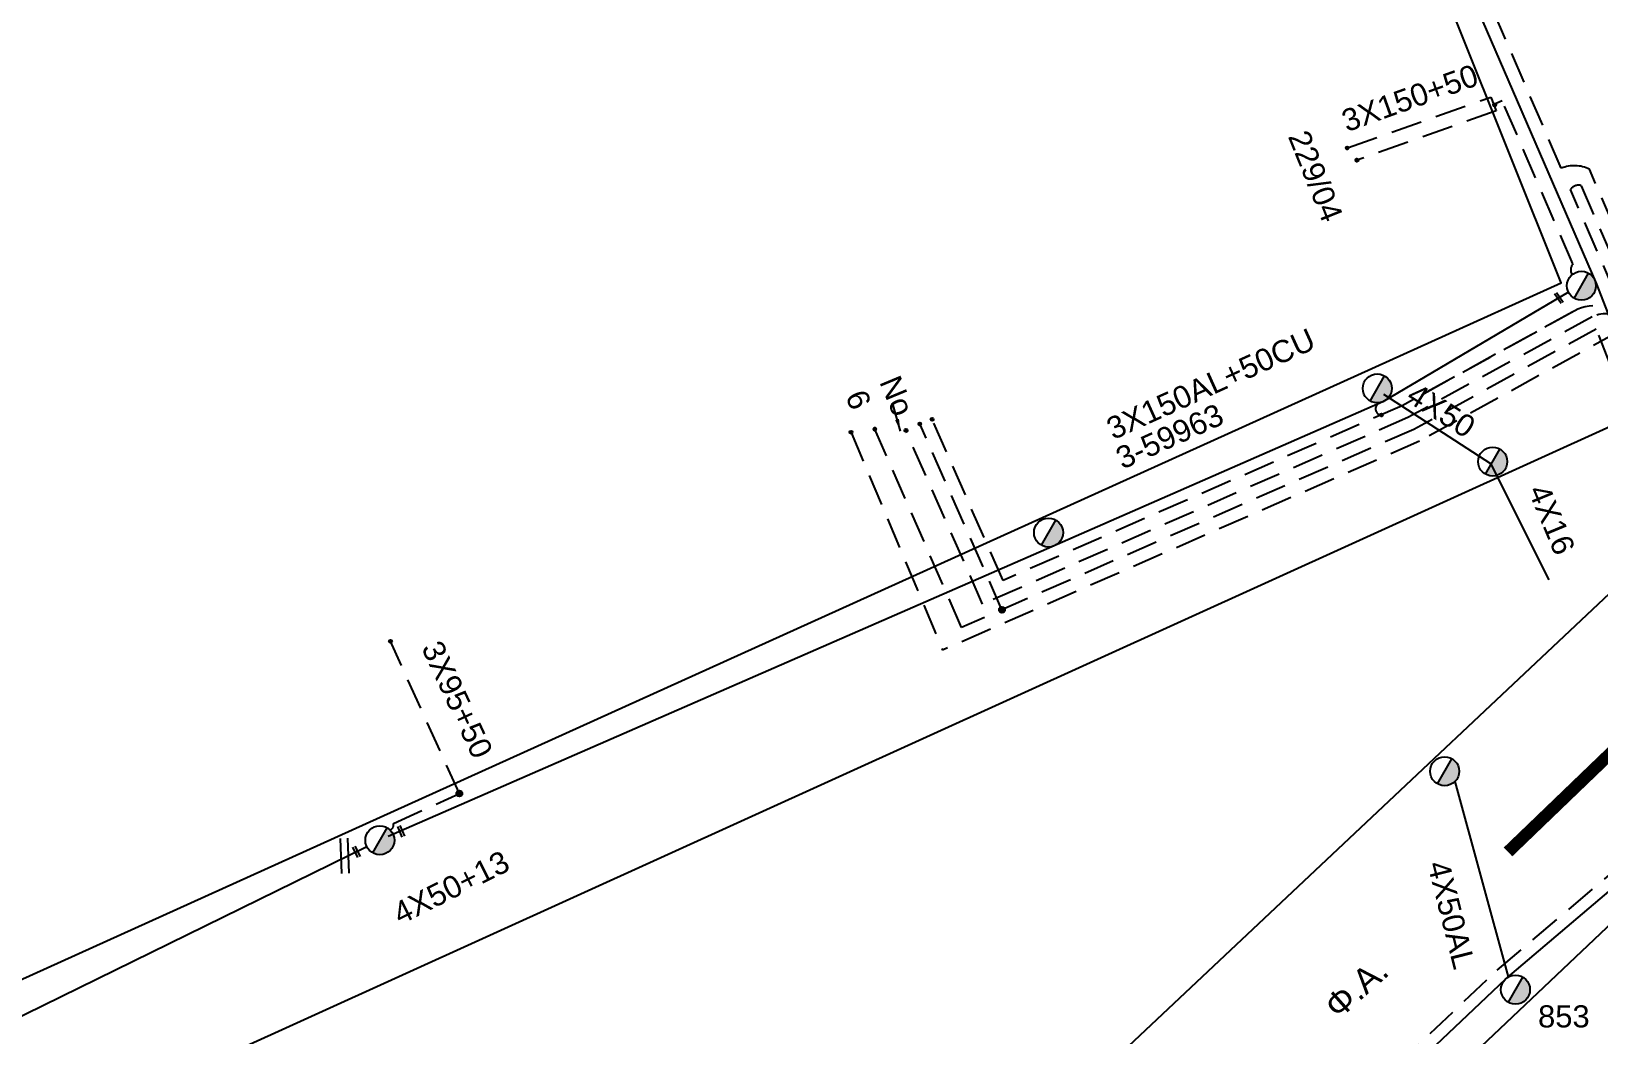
# Model space of a CAD drawing. Header units: millimetres. Extents: x 1421 to 13344, y 800 to 1949.
# Drawn here: x 12312.9 to 12440.4, y 1404.2 to 1485.8 of the extents above; entities that cross this region are included whole.
import ezdxf

# ---------------------------------------------------------------- set-up
doc = ezdxf.new("R2010")
doc.units = ezdxf.units.MM
doc.linetypes.add('DASHED', pattern=[19.05, 12.7, -6.35])
for name, color, linetype in [('Άγνωστα', 7, 'Continuous'), ('Γυμνά εναέρια ΧΤ (3Φ)   4x50CU', 7, 'Continuous'), ('Γυμνά εναέρια ΧΤ και ΦΟΠ (3Φ)   4x50+16AL', 7, 'Continuous'), ('Εναέρια παροχή ΧΤ 4x16', 7, 'SYN_LINE'), ('Επιγραφές - Σχήματα', 7, 'Continuous'), ('Καλωδια ΧΤ  3X95+50', 7, 'Continuous'), ('Καλώδια ΧΤ   3x150+50CU', 7, 'DASHED'), ('Καλώδια ΧΤ   3x150+70AL', 7, 'DASHED'), ('Καλώδια ΧΤ   3x150AL+50CU', 7, 'DASHED'), ('Μηχανική τομή', 7, 'Continuous'), ('Στύλος ΦΜ', 7, 'Continuous'), ('Στύλος ΦΜ @ 1', 7, 'Continuous'), ('Συνδέσεις', 7, 'Continuous'), ('Τομή', 7, 'Continuous'), ('Υπόβαθρο ΔΕΗ', 7, 'Continuous'), ('Υπόγεια καλώδια Παροχών ΧΤ   4x50AL', 7, 'DASHED')]:
    doc.layers.add(name, color=color, linetype=linetype)
doc.styles.get("Standard").update_dxf_attribs({"font": 'ARIAL.TTF'})
doc.linetypes.add('SYN_LINE', pattern='A,0.5,-0.0001,["/\\/\\/\\/",Standard,S=0.1,R=0,X=0,Y=-0.05],-0.25', length=0.7501)
doc.dimstyles.new('ISO-25', dxfattribs={"dimtxt": 2.5, "dimasz": 2.5, "dimexe": 1.25, "dimexo": 0.625, "dimtad": 1, "dimtxsty": 'Standard', "dimcen": 2.5, "dimadec": 0, "dimazin": 0, "dimtfac": 1, "dimtmove": 0, "dimatfit": 3, "dimfxl": 1, "dimarcsym": 0})

# ---------------------------------------------------------------- blocks, each defined once
blk = doc.blocks.new('ΥΠΑΡΧΩΝ ΤΣΙΜΕΝΤΕΝΙΟΣ ΣΤΥΛΟΣ')
at = {"layer": 'Στύλος ΦΜ'}
blk.add_hatch(color=7, dxfattribs=at).paths.add_polyline_path([(-1.29, -2.28, 0.574793), (2.62, 0, 0.268822), (1.3, 2.27)])
at = {"layer": 'Στύλος ΦΜ', "color": 7}
blk.add_line((-1.29, -2.28), (1.3, 2.27), dxfattribs=at)
blk.add_circle((0, 0), 2.62, dxfattribs=at)
at = {"layer": 'Στύλος ΦΜ', "flags": 4}
for tag, p in [('ΑΡΙΘΜΟΣ', (-4.68, 8.05)), ('ΤΥΠΟΣ', (-4.91, 3.03))]:
    blk.add_attdef(tag, p, '', height=4, dxfattribs=at)
blk = doc.blocks.new('_ΣΥΝΔΕΣΗ')
at = {"layer": 'Συνδέσεις', "linetype": 'SYN_LINE', "ltscale": 40}
blk.add_hatch(color=256, dxfattribs=at).paths.add_polyline_path([(0.5, -0.01, 1), (-0.5, -0.01, 1)])
at = {"layer": 'Συνδέσεις'}
blk.add_circle((0, -0.01), 0.5, dxfattribs=at)
blk = doc.blocks.new('ΜΗΧΑΝΙΚΗ ΤΟΜΗ')
at = {"layer": 'Μηχανική τομή', "ltscale": 40}
for p, q in [((-1.89, 0.78), (1.89, 0.78)), ((1.89, 0), (-1.89, 0))]:
    blk.add_line(p, q, dxfattribs=at)
blk = doc.blocks.new('ΤΟΜΗ')
at = {"layer": 'Τομή', "ltscale": 40}
for p, q in [((-5.68, 0), (5.68, 0)), ((5.68, -2.33), (-5.68, -2.33))]:
    blk.add_line(p, q, dxfattribs=at)

msp = doc.modelspace()

# ---------------------------------------------------------------- linework, layer by layer
at = {"color": 85, "const_width": 1}
msp.add_lwpolyline([(12432.98373, 1419.06977), (12448.73609, 1434.22606)], dxfattribs=at)
at = {"layer": 'Γυμνά εναέρια ΧΤ (3Φ)   4x50CU', "color": 151, "linetype": 'Continuous', "ltscale": 0.2}
msp.add_lwpolyline([(12433.03424, 1408.90285), (12428.67529, 1424.80753)], dxfattribs=at)
at = {"layer": 'Γυμνά εναέρια ΧΤ και ΦΟΠ (3Φ)   4x50+16AL', "color": 1, "linetype": 'Continuous', "ltscale": 0.2}
msp.add_lwpolyline([(12422.32407, 1506.5082), (12440.18735, 1465.23787), (12454.61762, 1428.0664), (12465.51838, 1403.61942), (12472.21453, 1386.11572)], dxfattribs=at)
at = {"layer": 'Γυμνά εναέρια ΧΤ και ΦΟΠ (3Φ)   4x50+16AL', "color": 2, "linetype": 'Continuous', "ltscale": 0.2}
msp.add_lwpolyline([(12437.89397, 1464.60525), (12422.79462, 1455.6783), (12395.87487, 1443.88915), (12341.92755, 1420.31416)], dxfattribs=at)
at = {"layer": 'Γυμνά εναέρια ΧΤ και ΦΟΠ (3Φ)   4x50+16AL', "color": 151, "linetype": 'Continuous', "ltscale": 0.2}
msp.add_lwpolyline([(12358.29498, 1337.04662), (12383.59752, 1362.01874), (12410.65012, 1387.75715), (12432.78343, 1408.72297), (12453.52994, 1426.34612)], dxfattribs=at)
at = {"layer": 'Γυμνά εναέρια ΧΤ και ΦΟΠ (3Φ)   4x50+16AL', "color": 5, "linetype": 'Continuous', "ltscale": 0.2}
msp.add_lwpolyline([(12255.42049, 1381.48939), (12268.86417, 1386.2804), (12281.10011, 1392.75091), (12305.0797, 1402.3008), (12340.18961, 1419.497)], dxfattribs=at)
at = {"layer": 'Εναέρια παροχή ΧΤ 4x16', "color": 2, "ltscale": 20}
msp.add_lwpolyline([(12422.85089, 1456.3139), (12431.56841, 1450.67459), (12436.28833, 1441.19608)], dxfattribs=at)
at = {"layer": 'Καλωδια ΧΤ  3X95+50', "color": 2, "linetype": 'DASHED', "ltscale": 0.2}
msp.add_lwpolyline([(12347.71145, 1423.81943), (12342.07626, 1436.26882)], dxfattribs=at)
at = {"layer": 'Καλώδια ΧΤ   3x150+50CU', "color": 5, "linetype": 'DASHED', "ltscale": 0.2}
msp.add_lwpolyline([(12494.40487, 1445.2152, 0.416828495), (12493.50756, 1445.52871), (12491.8497, 1449.96709), (12456.3153, 1436.40589), (12446.19721, 1461.57324, 0.373023443), (12443.13085, 1466.44019), (12439.60194, 1474.59318, 0.216204894), (12437.3158, 1474.67885), (12423.82282, 1505.85229, 0.543432331), (12420.87187, 1510.64234)], format="xyb", dxfattribs=at)
at = {"layer": 'Καλώδια ΧΤ   3x150+50CU', "color": 1, "linetype": 'DASHED', "ltscale": 0.2}
msp.add_lwpolyline([(12419.9298, 1476.342), (12431.5798, 1480.46784), (12432.02883, 1479.34528), (12420.61942, 1475.30465)], dxfattribs=at)
for points in [[(12438.19532, 1466.02, -0.328866851), (12438.25291, 1466.89653), (12432.51243, 1480.15902), (12431.82274, 1479.86049)], [(12377.80631, 1336.32945), (12382.86805, 1341.15403), (12372.28607, 1352.26001), (12382.9016, 1362.73691), (12410.06373, 1388.57911), (12432.10726, 1409.45989), (12451.79427, 1426.18381, -0.67448404), (12452.77669, 1427.40072)]]:
    msp.add_lwpolyline(points, format="xyb", dxfattribs=at)
at = {"layer": 'Καλώδια ΧΤ   3x150+50CU', "color": 133, "linetype": 'DASHED', "ltscale": 0.2}
msp.add_lwpolyline([(12493.52089, 1442.00141), (12491.08164, 1448.5317), (12455.65659, 1435.02597), (12444.48313, 1463.04869, 0.245888741), (12441.74753, 1464.44004), (12438.06562, 1472.94652, -0.348902921), (12438.93145, 1473.25774), (12442.37837, 1465.29417, -0.201461996), (12445.49612, 1463.31712), (12425.7902, 1452.47168), (12387.00481, 1435.48612)], format="xyb", dxfattribs=at)
at = {"layer": 'Καλώδια ΧΤ   3x150+50CU', "color": 2, "linetype": 'DASHED', "ltscale": 0.2}
msp.add_lwpolyline([(12492.36769, 1441.57065), (12490.30757, 1447.08603), (12455.15933, 1433.68558), (12443.5182, 1462.66075, 0.228170816), (12438.65207, 1463.21444), (12424.36958, 1455.35386), (12391.93287, 1441.14863), (12386.14885, 1454.2486)], format="xyb", dxfattribs=at)
at = {"layer": 'Καλώδια ΧΤ   3x150+50CU', "color": 62, "linetype": 'DASHED', "ltscale": 0.2}
msp.add_lwpolyline([(12491.21208, 1441.139), (12489.52729, 1445.64945), (12454.58841, 1432.3195), (12442.57624, 1462.21563, 0.300387582), (12439.82822, 1462.58279), (12424.84312, 1454.39314), (12390.26337, 1439.21851), (12384.02387, 1453.35008)], format="xyb", dxfattribs=at)
at = {"layer": 'Καλώδια ΧΤ   3x150+50CU', "linetype": 'DASHED', "ltscale": 0.2}
msp.add_lwpolyline([(12438.20157, 1462.96651), (12424.36958, 1455.35386), (12391.93287, 1441.14863)], dxfattribs=at)
at = {"layer": 'Καλώδια ΧΤ   3x150+50CU', "color": 6, "linetype": 'DASHED', "ltscale": 0.2}
for points in [[(12490.16238, 1440.43023), (12488.74016, 1444.20317), (12452.60831, 1430.44512), (12440.15824, 1461.59954), (12425.31666, 1453.43241), (12388.55396, 1437.33266), (12381.499, 1453.4422)], [(12391.83277, 1438.76857), (12385.20942, 1453.76949)]]:
    msp.add_lwpolyline(points, dxfattribs=at)
at = {"layer": 'Καλώδια ΧΤ   3x150+50CU', "color": 2, "linetype": 'DASHED', "ltscale": 0.2}
msp.add_arc((12422.69005, 1455.10452), 0.4856, 108.5057087, 270.1586263, dxfattribs=at)
at = {"layer": 'Καλώδια ΧΤ   3x150+70AL', "color": 2, "linetype": 'DASHED', "ltscale": 0.2}
msp.add_lwpolyline([(12342.08814, 1420.83978, 0.374685096), (12342.34584, 1421.39071), (12347.71145, 1423.81943)], format="xyb", dxfattribs=at)
at = {"layer": 'Καλώδια ΧΤ   3x150AL+50CU', "color": 133, "ltscale": 0.2}
msp.add_lwpolyline([(12379.56786, 1453.1905), (12387.00481, 1435.48612)], dxfattribs=at)
at = {"layer": 'Υπόβαθρο ΔΕΗ'}
for points in [[(12290.81638, 1399.06204), (12437.29065, 1465.36327), (12407.63351, 1539.50441), (12268.17264, 1480.0393), (12290.81638, 1399.06204)], [(12264.95011, 1373.58501), (12441.91163, 1453.98222), (12445.81817, 1444.40748), (12325.27748, 1330.93591), (12304.52623, 1330.70137), (12264.95011, 1373.58501)]]:
    msp.add_lwpolyline(points, dxfattribs=at)
msp.add_lwpolyline([(12453.81404, 1425.05265), (12470.86018, 1384.58752), (12440.75196, 1356.9113), (12390.08375, 1306.57175), (12374.91125, 1306.90734), (12359.07927, 1323.5016), (12358.71381, 1334.96866)], close=True, dxfattribs=at)

# ---------------------------------------------------------------- block references
at = {"layer": 'Μηχανική τομή'}
for p, xscale, yscale, zscale, rotation in [((12437.04085, 1464.06255), 0.2500000000001928, 0.2500000000001928, 0.2500000000001928, 304.6420780625804), ((12342.88333, 1420.70072), 0.2500000000001928, 0.2500000000001928, 0.2500000000001928, 292.4609932917984), ((12339.42684, 1419.12272), 0.249999999999919, 0.249999999999919, 0.249999999999919, 115.910301280676)]:
    msp.add_blockref('ΜΗΧΑΝΙΚΗ ΤΟΜΗ', p, dxfattribs=dict(at, xscale=xscale, yscale=yscale, zscale=zscale, rotation=rotation))
at = {"layer": 'Στύλος ΦΜ @ 1', "ltscale": 40, "xscale": 0.4499999999998181, "yscale": 0.4499999999998181, "zscale": 0.4499999999998181}
for p in [(12438.9538, 1465.11897), (12422.35342, 1456.77031), (12431.73507, 1450.81395), (12395.61832, 1445.03864), (12427.83074, 1425.62842), (12341.24733, 1420.01505)]:
    msp.add_blockref('ΥΠΑΡΧΩΝ ΤΣΙΜΕΝΤΕΝΙΟΣ ΣΤΥΛΟΣ', p, dxfattribs=at)
at = {"layer": 'Στύλος ΦΜ @ 1', "ltscale": 40}
ref = msp.add_blockref('ΥΠΑΡΧΩΝ ΤΣΙΜΕΝΤΕΝΙΟΣ ΣΤΥΛΟΣ', (12433.58932, 1407.86408), dxfattribs=dict(at, xscale=0.4499999999998181, yscale=0.4499999999998181, zscale=0.4499999999998181))
ref.add_attrib('ΤΥΠΟΣ', '853', (12435.42479, 1404.79448), dxfattribs={"layer": 'Στύλος ΦΜ', "height": 1.8, "flags": 4})
at = {"layer": 'Συνδέσεις'}
for p, xscale, yscale, zscale in [((12431.90018, 1479.82829), 0.25, 0.25, 0.25), ((12419.9043, 1476.33297), 0.25, 0.25, 0.25), ((12420.69988, 1475.33315), 0.25, 0.25, 0.25), ((12386.15105, 1454.24985), 0.25, 0.25, 0.25), ((12422.6914, 1454.61892), 0.25, 0.25, 0.25), ((12379.563, 1453.2064), 0.25, 0.25, 0.25), ((12381.49413, 1453.4581), 0.25, 0.25, 0.25), ((12384.02313, 1453.358), 0.25, 0.25, 0.25), ((12385.16031, 1453.88698), 0.25, 0.25, 0.25), ((12391.83277, 1438.76857), 0.4777242751394019, 0.4777242751394019, 0.4777242751394019), ((12342.11017, 1436.19392), 0.25, 0.25, 0.25), ((12347.71145, 1423.81943), 0.4777242751394019, 0.4777242751394019, 0.4777242751394019)]:
    msp.add_blockref('_ΣΥΝΔΕΣΗ', p, dxfattribs=dict(at, xscale=xscale, yscale=yscale, zscale=zscale))
at = {"layer": 'Τομή', "xscale": 0.2499999999998873, "yscale": 0.2499999999998873, "zscale": 0.2499999999998873, "rotation": 272.2006426483703}
msp.add_blockref('ΤΟΜΗ', (12338.67995, 1418.7576), dxfattribs=at)

# ---------------------------------------------------------------- texts
at = {"layer": 'Άγνωστα', "color": 7, "char_height": 1.8, "attachment_point": 1}
for s, insert, rotation in [('3X150+50', (12419.26815, 1479.29388), 19.751206), ('229/04', (12416.73574, 1477.94375), 291.9487097), ('3X95+50', (12346.22417, 1436.43851), 294.9962216), ('4X50+13', (12342.10166, 1414.71902), 26.6279846)]:
    msp.add_mtext_dynamic_manual_height_columns(s, width=1.8, gutter_width=12.5, heights=[0.04535], dxfattribs=dict(at, insert=insert, rotation=rotation))
at = {"layer": 'Άγνωστα', "color": 7}
note = msp.add_mtext_dynamic_manual_height_columns('No ', width=1.8, gutter_width=1.58964, heights=[0.04535, 0], dxfattribs=dict(at, insert=(12382.19923, 1461.12673), char_height=1.8, attachment_point=1, rotation=292.5681617))
for column, words in zip(note.columns.linked_columns, ['6']):
    column.text = words
at = {"layer": 'Εναέρια παροχή ΧΤ 4x16', "color": 7, "insert": (12436.24741, 1449.15977), "char_height": 1.8, "attachment_point": 1, "rotation": 292.5681617}
msp.add_mtext_dynamic_manual_height_columns('4X16', width=1.8, gutter_width=12.5, heights=[0.04535], dxfattribs=at)
at = {"layer": 'Επιγραφές - Σχήματα', "color": 85, "linetype": 'Continuous', "insert": (12417.83922, 1406.88377), "char_height": 2.019182, "width": 8.1175664, "attachment_point": 1, "rotation": 41.5690998}
msp.add_mtext('Φ.Α.', dxfattribs=at)
at = {"layer": 'Καλώδια ΧΤ   3x150AL+50CU', "color": 7, "char_height": 1.8, "attachment_point": 1, "rotation": 24.384987}
for s, insert in [('3X150AL+50CU', (12400.13241, 1454.19494)), ('3-59963', (12400.88692, 1451.79513))]:
    msp.add_mtext_dynamic_manual_height_columns(s, width=1.8, gutter_width=12.5, heights=[0.04535], dxfattribs=dict(at, insert=insert))
at = {"layer": 'Υπόγεια καλώδια Παροχών ΧΤ   4x50AL', "color": 7, "char_height": 1.8, "attachment_point": 1}
for s, insert, rotation in [('4X50', (12425.56013, 1457.31331), 327.6746987), ('4X50AL', (12428.16225, 1418.51319), 284.1430373)]:
    msp.add_mtext_dynamic_manual_height_columns(s, width=1.8, gutter_width=12.5, heights=[0.04535], dxfattribs=dict(at, insert=insert, rotation=rotation))

# ---------------------------------------------------------------- leaders
at = {"layer": 'Επιγραφές - Σχήματα', "ltscale": 40}
msp.add_leader([(12383.57105, 1453.2833), (12382.92201, 1455.59615)], dimstyle='ISO-25', override={"dimasz": 1, "dimtad": 0}, dxfattribs=at)

doc.saveas('drawing.dxf')
